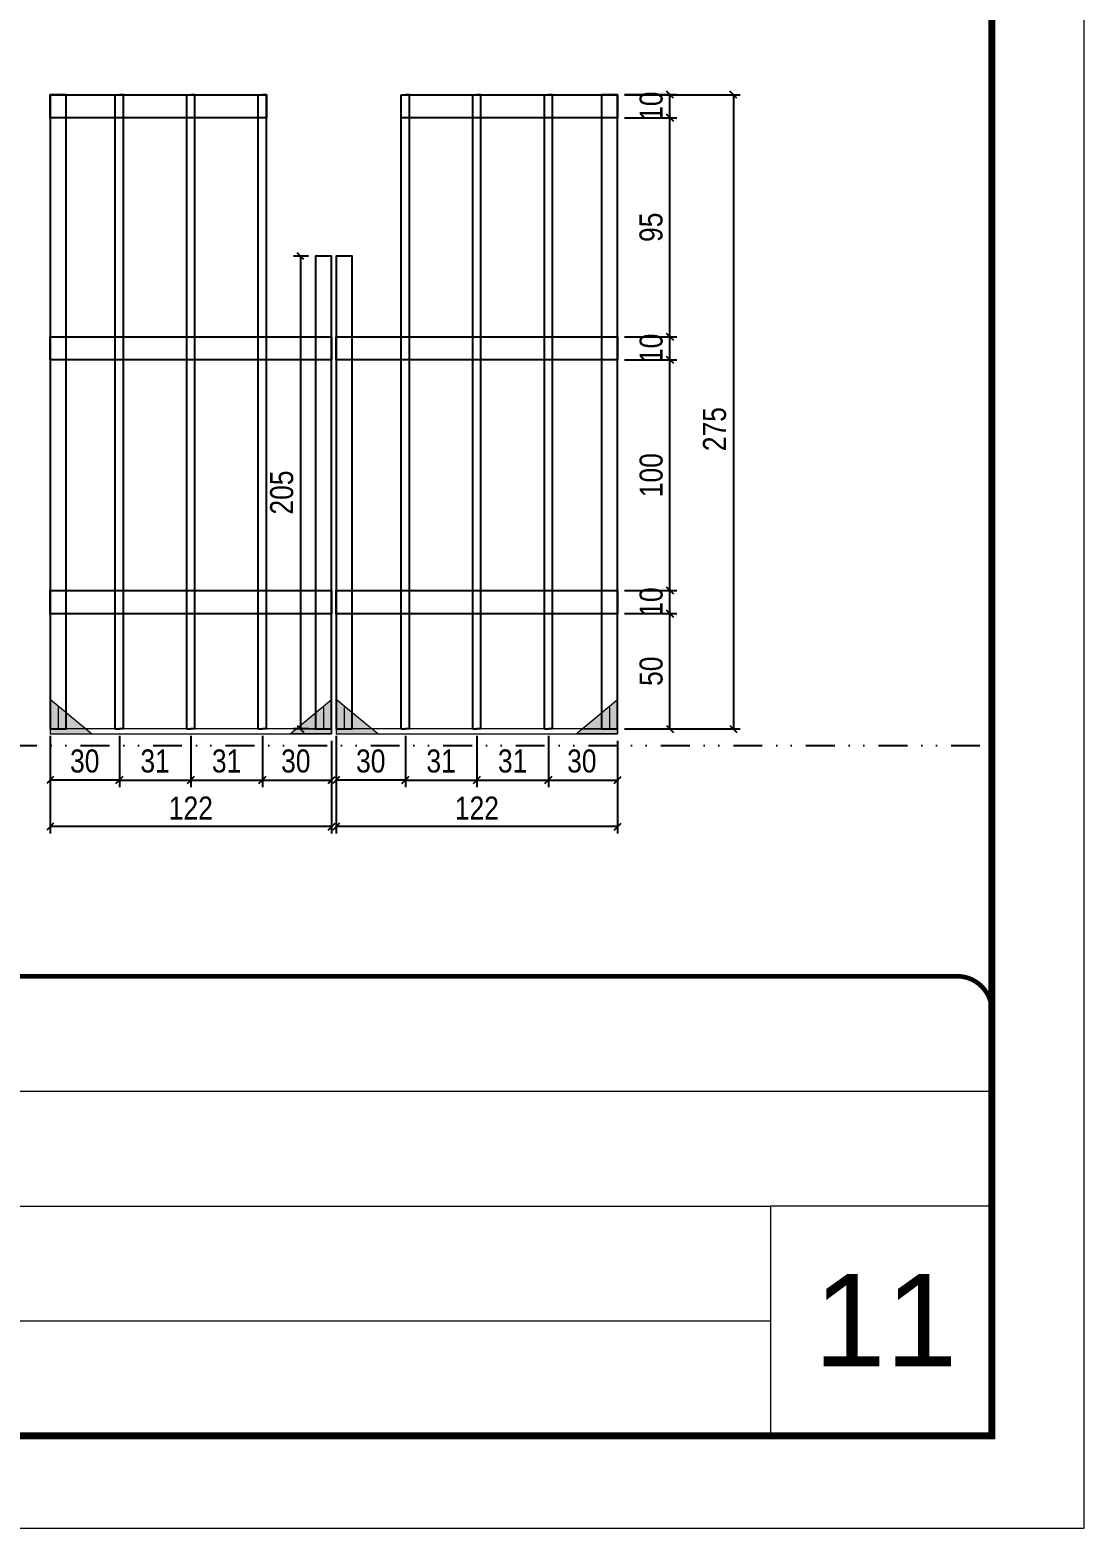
# Model space of a CAD drawing. Extents: x 14400 to 27878, y -21631 to 6985.
# Drawn here: x 18625 to 19082, y 3638 to 4287 of the extents above; entities that cross this region are included whole.
import ezdxf

# ---------------------------------------------------------------- set-up
doc = ezdxf.new("R2010")
doc.units = 0
for name, pattern in [('CONTINUO', [0]), ('DASHED', [0.75, 0.5, -0.25]), ('DIVIDE2', [0.625, 0.25, -0.125, 0, -0.125, 0, -0.125]), ('HIDDEN', [0.375, 0.25, -0.125])]:
    doc.linetypes.add(name, pattern=pattern)
for name, color, linetype, lineweight in [('CARIMBO', 255, 'Continuous', 9), ('Folhas', 255, 'Continuous', 9), ('Madeira', 126, 'Continuous', 18), ('Sarr 2.2x7', 40, 'Continuous', 9), ('SARRAFO DE PRESSAO', 251, 'DASHED', 9)]:
    doc.layers.add(name, color=color, linetype=linetype, lineweight=lineweight)
for name, color, linetype in [('COTA', 241, 'Continuous'), ('Nível', 160, 'Continuous'), ('SARR_2.2x10', 60, 'Continuous'), ('SARR_3.5x7', 81, 'Continuous'), ('SARR_7x7', 40, 'Continuous')]:
    doc.layers.add(name, color=color, linetype=linetype)
doc.styles.add('ARIAL', font='arial.ttf')
doc.styles.add('COTA TECNICA', font='techl___.ttf', dxfattribs={"height": 10})
doc.dimstyles.new('PAINEL', dxfattribs={"dimtxt": 10, "dimasz": 3, "dimexe": 3, "dimexo": 3, "dimgap": 3, "dimtad": 1, "dimdec": 1, "dimzin": 12, "dimdsep": 46, "dimtxsty": 'COTA TECNICA', "dimblk1": 'OBLIQUE', "dimblk2": 'OBLIQUE', "dimsah": 1, "dimcen": 0.9, "dimclrd": 4, "dimclre": 4, "dimclrt": 240, "dimadec": 1, "dimazin": 3, "dimtfac": 1, "dimtdec": 1, "dimtmove": 0, "dimatfit": 3, "dimfxl": 1, "dimtolj": 1, "dimtzin": 12, "dimarcsym": 0})

# ---------------------------------------------------------------- blocks, each defined once
blk = doc.blocks.new('9999999999')
at = {"color": 30, "linetype": 'CONTINUO'}
for p, q in [((98564.56, 34379.64), (99583.98, 34379.64)), ((98564.56, 34329.83), (99487.98, 34329.83)), ((99583.98, 34329.83), (99487.98, 34329.83)), ((99487.98, 34329.83), (99487.98, 34230.21)), ((98564.56, 34280.02), (99487.98, 34280.02))]:
    blk.add_line(p, q, dxfattribs=at)
at = {"color": 30, "linetype": 'CONTINUO', "const_width": 2}
blk.add_lwpolyline([(99583.98, 34230.21), (99583.98, 34414.45, 0.414214), (99568.98, 34429.45), (98228.98, 34429.45, 0.414214), (98213.98, 34414.45), (98213.98, 34245.21, 0.414214), (98228.98, 34230.21), (99583.98, 34230.21)], format="xyb", dxfattribs=at)
at = {"layer": 'Folhas'}
blk.add_lwpolyline([(98138.98, 34190.21), (99623.98, 34190.21), (99623.98, 35240.21), (98138.98, 35240.21)], close=True, dxfattribs=at)
at = {"layer": 'Folhas', "color": 30, "const_width": 3}
blk.add_lwpolyline([(98213.98, 34230.21), (99583.98, 34230.21), (99583.98, 35200.21), (98213.98, 35200.21)], close=True, dxfattribs=at)
blk = doc.blocks.new('_Oblique')
at = {"color": 0, "linetype": 'ByBlock', "lineweight": -2}
blk.add_line((-0.5, -0.5), (0.5, 0.5), dxfattribs=at)
blk = doc.blocks.new('*D6156')
at = {"layer": 'COTA', "color": 4, "lineweight": -2, "transparency": 16777216}
for p, q in [((18757.74, 3965.86), (18757.74, 3938.68)), ((18879.74, 3965.86), (18879.74, 3938.68)), ((18879.74, 3941.68), (18757.74, 3941.68))]:
    blk.add_line(p, q, dxfattribs=at)
at = {"layer": 'Defpoints', "color": 0, "transparency": 16777216}
for p in [(18757.74, 3968.86), (18879.74, 3968.86), (18757.74, 3941.68)]:
    blk.add_point(p, dxfattribs=at)
at = {"layer": 'COTA', "color": 4, "lineweight": -2, "transparency": 16777216, "xscale": 3, "yscale": 3, "zscale": 3, "rotation": 180}
blk.add_blockref('_Oblique', (18757.74, 3941.68), dxfattribs=at)
at = {"layer": 'COTA', "color": 4, "lineweight": -2, "transparency": 16777216, "xscale": 3, "yscale": 3, "zscale": 3}
blk.add_blockref('_Oblique', (18879.74, 3941.68), dxfattribs=at)
at = {"layer": 'COTA', "color": 240, "transparency": 16777216, "insert": (18818.74, 3949.74), "char_height": 10, "attachment_point": 5, "style": 'COTA TECNICA'}
blk.add_mtext('\\A1;122', dxfattribs=at)
blk = doc.blocks.new('*D6157')
at = {"layer": 'COTA', "color": 4, "lineweight": -2, "transparency": 16777216}
for p, q in [((18757.74, 3981.06), (18757.74, 3958.86)), ((18787.74, 3981.06), (18787.74, 3958.86)), ((18787.74, 3961.86), (18757.74, 3961.86))]:
    blk.add_line(p, q, dxfattribs=at)
at = {"layer": 'Defpoints', "color": 0, "transparency": 16777216}
for p in [(18757.74, 3984.06), (18787.74, 3984.06), (18757.74, 3961.86)]:
    blk.add_point(p, dxfattribs=at)
at = {"layer": 'COTA', "color": 4, "lineweight": -2, "transparency": 16777216, "xscale": 3, "yscale": 3, "zscale": 3, "rotation": 180}
blk.add_blockref('_Oblique', (18757.74, 3961.86), dxfattribs=at)
at = {"layer": 'COTA', "color": 4, "lineweight": -2, "transparency": 16777216, "xscale": 3, "yscale": 3, "zscale": 3}
blk.add_blockref('_Oblique', (18787.74, 3961.86), dxfattribs=at)
at = {"layer": 'COTA', "color": 240, "transparency": 16777216, "insert": (18772.74, 3970.08), "char_height": 10, "attachment_point": 5, "style": 'COTA TECNICA'}
blk.add_mtext('\\A1;30', dxfattribs=at)
blk = doc.blocks.new('*D6158')
at = {"layer": 'COTA', "color": 4, "lineweight": -2, "transparency": 16777216}
for p, q in [((18849.74, 3981.06), (18849.74, 3958.86)), ((18879.74, 3978.86), (18879.74, 3958.86)), ((18849.74, 3961.86), (18879.74, 3961.86))]:
    blk.add_line(p, q, dxfattribs=at)
at = {"layer": 'Defpoints', "color": 0, "transparency": 16777216}
for p in [(18849.74, 3984.06), (18879.74, 3981.86), (18879.74, 3961.86)]:
    blk.add_point(p, dxfattribs=at)
at = {"layer": 'COTA', "color": 4, "lineweight": -2, "transparency": 16777216, "xscale": 3, "yscale": 3, "zscale": 3, "rotation": 180}
blk.add_blockref('_Oblique', (18849.74, 3961.86), dxfattribs=at)
at = {"layer": 'COTA', "color": 4, "lineweight": -2, "transparency": 16777216, "xscale": 3, "yscale": 3, "zscale": 3}
blk.add_blockref('_Oblique', (18879.74, 3961.86), dxfattribs=at)
at = {"layer": 'COTA', "color": 240, "transparency": 16777216, "insert": (18864.24, 3970.08), "char_height": 10, "attachment_point": 5, "style": 'COTA TECNICA'}
blk.add_mtext('\\A1;30', dxfattribs=at)
blk = doc.blocks.new('*D6159')
at = {"layer": 'COTA', "color": 4, "lineweight": -2, "transparency": 16777216}
for p, q in [((18787.74, 3981.06), (18787.74, 3958.86)), ((18818.74, 3981.06), (18818.74, 3958.86)), ((18787.74, 3961.86), (18818.74, 3961.86))]:
    blk.add_line(p, q, dxfattribs=at)
at = {"layer": 'Defpoints', "color": 0, "transparency": 16777216}
for p in [(18787.74, 3984.06), (18818.74, 3984.06), (18818.74, 3961.86)]:
    blk.add_point(p, dxfattribs=at)
at = {"layer": 'COTA', "color": 4, "lineweight": -2, "transparency": 16777216, "xscale": 3, "yscale": 3, "zscale": 3, "rotation": 180}
blk.add_blockref('_Oblique', (18787.74, 3961.86), dxfattribs=at)
at = {"layer": 'COTA', "color": 4, "lineweight": -2, "transparency": 16777216, "xscale": 3, "yscale": 3, "zscale": 3}
blk.add_blockref('_Oblique', (18818.74, 3961.86), dxfattribs=at)
at = {"layer": 'COTA', "color": 240, "transparency": 16777216, "insert": (18803.24, 3970.08), "char_height": 10, "attachment_point": 5, "style": 'COTA TECNICA'}
blk.add_mtext('\\A1;31', dxfattribs=at)
blk = doc.blocks.new('*D6160')
at = {"layer": 'COTA', "color": 4, "lineweight": -2, "transparency": 16777216}
for p, q in [((18882.74, 4034.06), (18905.44, 4034.06)), ((18902.44, 3984.06), (18902.44, 4034.06)), ((18882.74, 3984.06), (18905.44, 3984.06))]:
    blk.add_line(p, q, dxfattribs=at)
at = {"layer": 'Defpoints', "color": 0, "transparency": 16777216}
for p in [(18879.74, 4034.06), (18902.44, 4034.06), (18879.74, 3984.06)]:
    blk.add_point(p, dxfattribs=at)
at = {"layer": 'COTA', "color": 4, "lineweight": -2, "transparency": 16777216, "xscale": 3, "yscale": 3, "zscale": 3}
for p, rotation in [((18902.44, 4034.06), 90), ((18902.44, 3984.06), 270)]:
    blk.add_blockref('_Oblique', p, dxfattribs=dict(at, rotation=rotation))
at = {"layer": 'COTA', "color": 240, "transparency": 16777216, "insert": (18894.33, 4009.06), "char_height": 10, "attachment_point": 5, "rotation": 90, "style": 'COTA TECNICA'}
blk.add_mtext('\\A1;50', dxfattribs=at)
blk = doc.blocks.new('*D6161')
at = {"layer": 'COTA', "color": 4, "lineweight": -2, "transparency": 16777216}
for p, q in [((18818.74, 3981.06), (18818.74, 3958.86)), ((18849.74, 3981.06), (18849.74, 3958.86)), ((18818.74, 3961.86), (18849.74, 3961.86))]:
    blk.add_line(p, q, dxfattribs=at)
at = {"layer": 'Defpoints', "color": 0, "transparency": 16777216}
for p in [(18818.74, 3984.06), (18849.74, 3984.06), (18849.74, 3961.86)]:
    blk.add_point(p, dxfattribs=at)
at = {"layer": 'COTA', "color": 4, "lineweight": -2, "transparency": 16777216, "xscale": 3, "yscale": 3, "zscale": 3, "rotation": 180}
blk.add_blockref('_Oblique', (18818.74, 3961.86), dxfattribs=at)
at = {"layer": 'COTA', "color": 4, "lineweight": -2, "transparency": 16777216, "xscale": 3, "yscale": 3, "zscale": 3}
blk.add_blockref('_Oblique', (18849.74, 3961.86), dxfattribs=at)
at = {"layer": 'COTA', "color": 240, "transparency": 16777216, "insert": (18834.24, 3970.08), "char_height": 10, "attachment_point": 5, "style": 'COTA TECNICA'}
blk.add_mtext('\\A1;31', dxfattribs=at)
blk = doc.blocks.new('*D6162')
at = {"layer": 'COTA', "color": 4, "lineweight": -2, "transparency": 16777216}
for p, q in [((18882.74, 4044.06), (18905.44, 4044.06)), ((18902.44, 4034.06), (18902.44, 4044.06)), ((18882.74, 4034.06), (18905.44, 4034.06))]:
    blk.add_line(p, q, dxfattribs=at)
at = {"layer": 'Defpoints', "color": 0, "transparency": 16777216}
for p in [(18879.74, 4044.06), (18902.44, 4044.06), (18879.74, 4034.06)]:
    blk.add_point(p, dxfattribs=at)
at = {"layer": 'COTA', "color": 4, "lineweight": -2, "transparency": 16777216, "xscale": 3, "yscale": 3, "zscale": 3}
for p, rotation in [((18902.44, 4044.06), 90), ((18902.44, 4034.06), 270)]:
    blk.add_blockref('_Oblique', p, dxfattribs=dict(at, rotation=rotation))
at = {"layer": 'COTA', "color": 240, "transparency": 16777216, "insert": (18894.34, 4039.06), "char_height": 10, "attachment_point": 5, "rotation": 90, "style": 'COTA TECNICA'}
blk.add_mtext('\\A1;10', dxfattribs=at)
blk = doc.blocks.new('*D6163')
at = {"layer": 'COTA', "color": 4, "lineweight": -2, "transparency": 16777216}
for p, q in [((18882.74, 4144.06), (18905.44, 4144.06)), ((18902.44, 4044.06), (18902.44, 4144.06)), ((18882.74, 4044.06), (18905.44, 4044.06))]:
    blk.add_line(p, q, dxfattribs=at)
at = {"layer": 'Defpoints', "color": 0, "transparency": 16777216}
for p in [(18879.74, 4144.06), (18902.44, 4144.06), (18879.74, 4044.06)]:
    blk.add_point(p, dxfattribs=at)
at = {"layer": 'COTA', "color": 4, "lineweight": -2, "transparency": 16777216, "xscale": 3, "yscale": 3, "zscale": 3}
for p, rotation in [((18902.44, 4144.06), 90), ((18902.44, 4044.06), 270)]:
    blk.add_blockref('_Oblique', p, dxfattribs=dict(at, rotation=rotation))
at = {"layer": 'COTA', "color": 240, "transparency": 16777216, "insert": (18894.34, 4094.06), "char_height": 10, "attachment_point": 5, "rotation": 90, "style": 'COTA TECNICA'}
blk.add_mtext('\\A1;100', dxfattribs=at)
blk = doc.blocks.new('*D6164')
at = {"layer": 'COTA', "color": 4, "lineweight": -2, "transparency": 16777216}
for p, q in [((18882.74, 4154.06), (18905.44, 4154.06)), ((18902.44, 4144.06), (18902.44, 4154.06)), ((18882.74, 4144.06), (18905.44, 4144.06))]:
    blk.add_line(p, q, dxfattribs=at)
at = {"layer": 'Defpoints', "color": 0, "transparency": 16777216}
for p in [(18879.74, 4154.06), (18902.44, 4154.06), (18879.74, 4144.06)]:
    blk.add_point(p, dxfattribs=at)
at = {"layer": 'COTA', "color": 4, "lineweight": -2, "transparency": 16777216, "xscale": 3, "yscale": 3, "zscale": 3}
for p, rotation in [((18902.44, 4154.06), 90), ((18902.44, 4144.06), 270)]:
    blk.add_blockref('_Oblique', p, dxfattribs=dict(at, rotation=rotation))
at = {"layer": 'COTA', "color": 240, "transparency": 16777216, "insert": (18894.34, 4149.06), "char_height": 10, "attachment_point": 5, "rotation": 90, "style": 'COTA TECNICA'}
blk.add_mtext('\\A1;10', dxfattribs=at)
blk = doc.blocks.new('*D6165')
at = {"layer": 'COTA', "color": 4, "lineweight": -2, "transparency": 16777216}
for p, q in [((18882.74, 4249.02), (18905.44, 4249.02)), ((18902.44, 4154.06), (18902.44, 4249.02)), ((18882.74, 4154.06), (18905.44, 4154.06))]:
    blk.add_line(p, q, dxfattribs=at)
at = {"layer": 'Defpoints', "color": 0, "transparency": 16777216}
for p in [(18879.74, 4249.02), (18902.44, 4249.02), (18879.74, 4154.06)]:
    blk.add_point(p, dxfattribs=at)
at = {"layer": 'COTA', "color": 4, "lineweight": -2, "transparency": 16777216, "xscale": 3, "yscale": 3, "zscale": 3}
for p, rotation in [((18902.44, 4249.02), 90), ((18902.44, 4154.06), 270)]:
    blk.add_blockref('_Oblique', p, dxfattribs=dict(at, rotation=rotation))
at = {"layer": 'COTA', "color": 240, "transparency": 16777216, "insert": (18894.3, 4201.54), "char_height": 10, "attachment_point": 5, "rotation": 90, "style": 'COTA TECNICA'}
blk.add_mtext('\\A1;95', dxfattribs=at)
blk = doc.blocks.new('*D6166')
at = {"layer": 'COTA', "color": 4, "lineweight": -2, "transparency": 16777216}
for p, q in [((18882.74, 4259.06), (18905.44, 4259.06)), ((18902.44, 4249.06), (18902.44, 4259.06)), ((18882.74, 4249.06), (18905.44, 4249.06))]:
    blk.add_line(p, q, dxfattribs=at)
at = {"layer": 'Defpoints', "color": 0, "transparency": 16777216}
for p in [(18879.74, 4259.06), (18902.44, 4259.06), (18879.74, 4249.06)]:
    blk.add_point(p, dxfattribs=at)
at = {"layer": 'COTA', "color": 4, "lineweight": -2, "transparency": 16777216, "xscale": 3, "yscale": 3, "zscale": 3}
for p, rotation in [((18902.44, 4259.06), 90), ((18902.44, 4249.06), 270)]:
    blk.add_blockref('_Oblique', p, dxfattribs=dict(at, rotation=rotation))
at = {"layer": 'COTA', "color": 240, "transparency": 16777216, "insert": (18894.34, 4254.06), "char_height": 10, "attachment_point": 5, "rotation": 90, "style": 'COTA TECNICA'}
blk.add_mtext('\\A1;10', dxfattribs=at)
blk = doc.blocks.new('*D6167')
at = {"layer": 'COTA', "color": 4, "lineweight": -2, "transparency": 16777216}
for p, q in [((18882.74, 4259.02), (18932.94, 4259.02)), ((18929.94, 4259.02), (18929.94, 3984.06)), ((18882.74, 3984.06), (18932.94, 3984.06))]:
    blk.add_line(p, q, dxfattribs=at)
at = {"layer": 'Defpoints', "color": 0, "transparency": 16777216}
for p in [(18879.74, 4259.02), (18879.74, 3984.06), (18929.94, 3984.06)]:
    blk.add_point(p, dxfattribs=at)
at = {"layer": 'COTA', "color": 4, "lineweight": -2, "transparency": 16777216, "xscale": 3, "yscale": 3, "zscale": 3}
for p, rotation in [((18929.94, 4259.02), 90), ((18929.94, 3984.06), 270)]:
    blk.add_blockref('_Oblique', p, dxfattribs=dict(at, rotation=rotation))
at = {"layer": 'COTA', "color": 240, "transparency": 16777216, "insert": (18921.83, 4114.02), "char_height": 10, "attachment_point": 5, "rotation": 90, "style": 'COTA TECNICA'}
blk.add_mtext('\\A1;275', dxfattribs=at)
blk = doc.blocks.new('*D6168')
at = {"layer": 'COTA', "color": 4, "lineweight": -2, "transparency": 16777216}
for p, q in [((18633.74, 3965.86), (18633.74, 3938.68)), ((18755.74, 3965.86), (18755.74, 3938.68)), ((18755.74, 3941.68), (18633.74, 3941.68))]:
    blk.add_line(p, q, dxfattribs=at)
at = {"layer": 'Defpoints', "color": 0, "transparency": 16777216}
for p in [(18633.74, 3968.86), (18755.74, 3968.86), (18633.74, 3941.68)]:
    blk.add_point(p, dxfattribs=at)
at = {"layer": 'COTA', "color": 4, "lineweight": -2, "transparency": 16777216, "xscale": 3, "yscale": 3, "zscale": 3, "rotation": 180}
blk.add_blockref('_Oblique', (18633.74, 3941.68), dxfattribs=at)
at = {"layer": 'COTA', "color": 4, "lineweight": -2, "transparency": 16777216, "xscale": 3, "yscale": 3, "zscale": 3}
blk.add_blockref('_Oblique', (18755.74, 3941.68), dxfattribs=at)
at = {"layer": 'COTA', "color": 240, "transparency": 16777216, "insert": (18694.74, 3949.74), "char_height": 10, "attachment_point": 5, "style": 'COTA TECNICA'}
blk.add_mtext('\\A1;122', dxfattribs=at)
blk = doc.blocks.new('*D6169')
at = {"layer": 'COTA', "color": 4, "lineweight": -2, "transparency": 16777216}
for p, q in [((18633.74, 3981.06), (18633.74, 3958.86)), ((18663.74, 3981.06), (18663.74, 3958.86)), ((18663.74, 3961.86), (18633.74, 3961.86))]:
    blk.add_line(p, q, dxfattribs=at)
at = {"layer": 'Defpoints', "color": 0, "transparency": 16777216}
for p in [(18633.74, 3984.06), (18663.74, 3984.06), (18633.74, 3961.86)]:
    blk.add_point(p, dxfattribs=at)
at = {"layer": 'COTA', "color": 4, "lineweight": -2, "transparency": 16777216, "xscale": 3, "yscale": 3, "zscale": 3, "rotation": 180}
blk.add_blockref('_Oblique', (18633.74, 3961.86), dxfattribs=at)
at = {"layer": 'COTA', "color": 4, "lineweight": -2, "transparency": 16777216, "xscale": 3, "yscale": 3, "zscale": 3}
blk.add_blockref('_Oblique', (18663.74, 3961.86), dxfattribs=at)
at = {"layer": 'COTA', "color": 240, "transparency": 16777216, "insert": (18648.74, 3970.08), "char_height": 10, "attachment_point": 5, "style": 'COTA TECNICA'}
blk.add_mtext('\\A1;30', dxfattribs=at)
blk = doc.blocks.new('*D6170')
at = {"layer": 'COTA', "color": 4, "lineweight": -2, "transparency": 16777216}
for p, q in [((18725.74, 3981.06), (18725.74, 3958.86)), ((18755.74, 3978.86), (18755.74, 3958.86)), ((18725.74, 3961.86), (18755.74, 3961.86))]:
    blk.add_line(p, q, dxfattribs=at)
at = {"layer": 'Defpoints', "color": 0, "transparency": 16777216}
for p in [(18725.74, 3984.06), (18755.74, 3981.86), (18755.74, 3961.86)]:
    blk.add_point(p, dxfattribs=at)
at = {"layer": 'COTA', "color": 4, "lineweight": -2, "transparency": 16777216, "xscale": 3, "yscale": 3, "zscale": 3, "rotation": 180}
blk.add_blockref('_Oblique', (18725.74, 3961.86), dxfattribs=at)
at = {"layer": 'COTA', "color": 4, "lineweight": -2, "transparency": 16777216, "xscale": 3, "yscale": 3, "zscale": 3}
blk.add_blockref('_Oblique', (18755.74, 3961.86), dxfattribs=at)
at = {"layer": 'COTA', "color": 240, "transparency": 16777216, "insert": (18740.24, 3970.08), "char_height": 10, "attachment_point": 5, "style": 'COTA TECNICA'}
blk.add_mtext('\\A1;30', dxfattribs=at)
blk = doc.blocks.new('*D6171')
at = {"layer": 'COTA', "color": 4, "lineweight": -2, "transparency": 16777216}
for p, q in [((18663.74, 3981.06), (18663.74, 3958.86)), ((18694.74, 3981.06), (18694.74, 3958.86)), ((18663.74, 3961.86), (18694.74, 3961.86))]:
    blk.add_line(p, q, dxfattribs=at)
at = {"layer": 'Defpoints', "color": 0, "transparency": 16777216}
for p in [(18663.74, 3984.06), (18694.74, 3984.06), (18694.74, 3961.86)]:
    blk.add_point(p, dxfattribs=at)
at = {"layer": 'COTA', "color": 4, "lineweight": -2, "transparency": 16777216, "xscale": 3, "yscale": 3, "zscale": 3, "rotation": 180}
blk.add_blockref('_Oblique', (18663.74, 3961.86), dxfattribs=at)
at = {"layer": 'COTA', "color": 4, "lineweight": -2, "transparency": 16777216, "xscale": 3, "yscale": 3, "zscale": 3}
blk.add_blockref('_Oblique', (18694.74, 3961.86), dxfattribs=at)
at = {"layer": 'COTA', "color": 240, "transparency": 16777216, "insert": (18679.24, 3970.08), "char_height": 10, "attachment_point": 5, "style": 'COTA TECNICA'}
blk.add_mtext('\\A1;31', dxfattribs=at)
blk = doc.blocks.new('*D6172')
at = {"layer": 'COTA', "color": 4, "lineweight": -2, "transparency": 16777216}
for p, q in [((18694.74, 3981.06), (18694.74, 3958.86)), ((18725.74, 3981.06), (18725.74, 3958.86)), ((18694.74, 3961.86), (18725.74, 3961.86))]:
    blk.add_line(p, q, dxfattribs=at)
at = {"layer": 'Defpoints', "color": 0, "transparency": 16777216}
for p in [(18694.74, 3984.06), (18725.74, 3984.06), (18725.74, 3961.86)]:
    blk.add_point(p, dxfattribs=at)
at = {"layer": 'COTA', "color": 4, "lineweight": -2, "transparency": 16777216, "xscale": 3, "yscale": 3, "zscale": 3, "rotation": 180}
blk.add_blockref('_Oblique', (18694.74, 3961.86), dxfattribs=at)
at = {"layer": 'COTA', "color": 4, "lineweight": -2, "transparency": 16777216, "xscale": 3, "yscale": 3, "zscale": 3}
blk.add_blockref('_Oblique', (18725.74, 3961.86), dxfattribs=at)
at = {"layer": 'COTA', "color": 240, "transparency": 16777216, "insert": (18710.24, 3970.08), "char_height": 10, "attachment_point": 5, "style": 'COTA TECNICA'}
blk.add_mtext('\\A1;31', dxfattribs=at)
blk = doc.blocks.new('*D7464')
at = {"layer": 'COTA', "color": 4, "lineweight": -2, "transparency": 16777216}
for p, q in [((18745.74, 4189.02), (18739.28, 4189.02)), ((18742.28, 4189.02), (18742.28, 3984.06)), ((18745.74, 3984.06), (18739.28, 3984.06))]:
    blk.add_line(p, q, dxfattribs=at)
at = {"layer": 'Defpoints', "color": 0, "transparency": 16777216}
for p in [(18748.74, 4189.02), (18742.28, 3984.06), (18748.74, 3984.06)]:
    blk.add_point(p, dxfattribs=at)
at = {"layer": 'COTA', "color": 4, "lineweight": -2, "transparency": 16777216, "xscale": 3, "yscale": 3, "zscale": 3}
for p, rotation in [((18742.28, 4189.02), 90), ((18742.28, 3984.06), 270)]:
    blk.add_blockref('_Oblique', p, dxfattribs=dict(at, rotation=rotation))
at = {"layer": 'COTA', "color": 240, "transparency": 16777216, "insert": (18734.17, 4086.54), "char_height": 10, "attachment_point": 5, "rotation": 90, "style": 'COTA TECNICA'}
blk.add_mtext('\\A1;205', dxfattribs=at)

msp = doc.modelspace()

# ---------------------------------------------------------------- hatches: boundary and pattern name
at = {"layer": 'Madeira'}
h = msp.add_hatch(color=252, dxfattribs=at)
h.dxf.hatch_style = 2
h.paths.add_polyline_path([(18633.74, 3996.86), (18633.74, 3981.86), (18651.74, 3981.86)])
h = msp.add_hatch(color=252, dxfattribs=at)
h.dxf.hatch_style = 2
h.paths.add_polyline_path([(18755.74, 3996.86), (18755.74, 3981.86), (18737.74, 3981.86)])
h = msp.add_hatch(color=252, dxfattribs=at)
h.dxf.hatch_style = 2
h.paths.add_polyline_path([(18757.74, 3996.86), (18757.74, 3981.86), (18775.74, 3981.86)])
h = msp.add_hatch(color=252, dxfattribs=at)
h.dxf.hatch_style = 2
h.paths.add_polyline_path([(18879.74, 3996.86), (18879.74, 3981.86), (18861.74, 3981.86)])

# ---------------------------------------------------------------- linework, layer by layer
at = {"layer": 'Madeira', "color": 1, "linetype": 'HIDDEN'}
for p, q in [((18637.24, 3993.36), (18637.24, 3984.06)), ((18637.24, 3993.36), (18637.24, 3984.06)), ((18640.74, 3989.86), (18640.74, 3984.06)), ((18752.24, 3993.36), (18752.24, 3984.06)), ((18752.24, 3993.36), (18752.24, 3984.06)), ((18761.24, 3993.36), (18761.24, 3984.06)), ((18761.24, 3993.36), (18761.24, 3984.06)), ((18764.74, 3989.86), (18764.74, 3984.06)), ((18876.24, 3993.36), (18876.24, 3984.06)), ((18876.24, 3993.36), (18876.24, 3984.06)), ((18643.58, 3984.06), (18633.74, 3984.06)), ((18643.58, 3984.06), (18633.74, 3984.06)), ((18649.54, 3984.06), (18633.74, 3984.06)), ((18739.94, 3984.06), (18755.74, 3984.06)), ((18745.91, 3984.06), (18755.74, 3984.06)), ((18745.91, 3984.06), (18755.74, 3984.06)), ((18767.58, 3984.06), (18757.74, 3984.06)), ((18767.58, 3984.06), (18757.74, 3984.06)), ((18773.54, 3984.06), (18757.74, 3984.06)), ((18863.94, 3984.06), (18879.74, 3984.06)), ((18869.91, 3984.06), (18879.74, 3984.06)), ((18869.91, 3984.06), (18879.74, 3984.06))]:
    msp.add_line(p, q, dxfattribs=at)
at = {"layer": 'Madeira'}
for p, q in [((18633.74, 3984.06), (18633.74, 3981.86)), ((18633.74, 3984.06), (18633.74, 3981.86)), ((18633.74, 3984.06), (18633.74, 3981.86)), ((18757.74, 3984.06), (18757.74, 3981.86)), ((18757.74, 3984.06), (18757.74, 3981.86)), ((18757.74, 3984.06), (18757.74, 3981.86))]:
    msp.add_line(p, q, dxfattribs=at)
at = {"layer": 'Madeira', "color": 0}
for points in [[(18633.74, 3996.86), (18633.74, 3981.86), (18651.74, 3981.86), (18633.74, 3996.86)], [(18755.74, 3996.86), (18755.74, 3981.86), (18737.74, 3981.86), (18755.74, 3996.86)], [(18757.74, 3996.86), (18757.74, 3981.86), (18775.74, 3981.86), (18757.74, 3996.86)], [(18879.74, 3996.86), (18879.74, 3981.86), (18861.74, 3981.86), (18879.74, 3996.86)]]:
    msp.add_lwpolyline(points, dxfattribs=at)
at = {"layer": 'Nível', "color": 4, "linetype": 'DIVIDE2', "ltscale": 50}
msp.add_line((17671.97, 3976.86), (19041.97, 3976.86), dxfattribs=at)
at = {"layer": 'Sarr 2.2x7'}
for points in [[(18755.74, 3984.06), (18633.74, 3984.06), (18633.74, 3981.86), (18755.74, 3981.86)], [(18879.74, 3984.06), (18757.74, 3984.06), (18757.74, 3981.86), (18879.74, 3981.86)]]:
    msp.add_lwpolyline(points, close=True, dxfattribs=at)
at = {"layer": 'SARR_2.2x10'}
for points in [[(18633.74, 4259.02), (18727.49, 4259.02), (18727.49, 4249.02), (18633.74, 4249.02)], [(18785.99, 4259.02), (18879.75, 4259.02), (18879.75, 4249.02), (18785.99, 4249.02)], [(18633.74, 4154.02), (18755.74, 4154.02), (18755.74, 4144.02), (18633.74, 4144.02)], [(18757.74, 4154.02), (18879.74, 4154.02), (18879.74, 4144.02), (18757.74, 4144.02)], [(18633.74, 4044.02), (18755.74, 4044.02), (18755.74, 4034.02), (18633.74, 4034.02)], [(18757.74, 4044.02), (18879.74, 4044.02), (18879.74, 4034.02), (18757.74, 4034.02)]]:
    msp.add_lwpolyline(points, close=True, dxfattribs=at)
at = {"layer": 'SARR_3.5x7'}
for p, q in [((18661.99, 3984.06), (18661.99, 4259.02)), ((18661.99, 4259.02), (18663.74, 4259.02)), ((18665.49, 4259.02), (18663.74, 4259.02)), ((18665.49, 3984.06), (18665.49, 4259.02)), ((18692.99, 3984.06), (18692.99, 4259.02)), ((18692.99, 4259.02), (18694.74, 4259.02)), ((18696.49, 4259.02), (18694.74, 4259.02)), ((18696.49, 3984.06), (18696.49, 4259.02)), ((18723.99, 3984.06), (18723.99, 4259.02)), ((18723.99, 4259.02), (18725.74, 4259.02)), ((18727.49, 4259.02), (18725.74, 4259.02)), ((18727.49, 3984.06), (18727.49, 4259.02)), ((18785.99, 3984.06), (18785.99, 4259.02)), ((18785.99, 4259.02), (18787.74, 4259.02)), ((18789.49, 4259.02), (18787.74, 4259.02)), ((18789.49, 3984.06), (18789.49, 4259.02)), ((18816.99, 3984.06), (18816.99, 4259.02)), ((18816.99, 4259.02), (18818.74, 4259.02)), ((18820.49, 4259.02), (18818.74, 4259.02)), ((18820.49, 3984.06), (18820.49, 4259.02)), ((18847.99, 3984.06), (18847.99, 4259.02)), ((18847.99, 4259.02), (18849.74, 4259.02)), ((18851.49, 4259.02), (18849.74, 4259.02)), ((18851.49, 3984.06), (18851.49, 4259.02)), ((18661.99, 3984.06), (18663.74, 3984.06)), ((18665.49, 3984.06), (18663.74, 3984.06)), ((18692.99, 3984.06), (18694.74, 3984.06)), ((18696.49, 3984.06), (18694.74, 3984.06)), ((18723.99, 3984.06), (18725.74, 3984.06)), ((18727.49, 3984.06), (18725.74, 3984.06)), ((18785.99, 3984.06), (18787.74, 3984.06)), ((18789.49, 3984.06), (18787.74, 3984.06)), ((18816.99, 3984.06), (18818.74, 3984.06)), ((18820.49, 3984.06), (18818.74, 3984.06)), ((18847.99, 3984.06), (18849.74, 3984.06)), ((18851.49, 3984.06), (18849.74, 3984.06))]:
    msp.add_line(p, q, dxfattribs=at)
at = {"layer": 'SARR_7x7'}
for points in [[(18633.74, 3984.06), (18640.74, 3984.06), (18640.74, 4259.02), (18633.74, 4259.02)], [(18872.74, 3984.06), (18879.74, 3984.06), (18879.74, 4259.02), (18872.74, 4259.02)], [(18748.74, 3984.06), (18755.74, 3984.06), (18755.74, 4189.02), (18748.74, 4189.02)], [(18757.74, 3984.06), (18764.74, 3984.06), (18764.74, 4189.02), (18757.74, 4189.02)]]:
    msp.add_lwpolyline(points, close=True, dxfattribs=at)

# ---------------------------------------------------------------- block references
at = {"layer": 'SARRAFO DE PRESSAO', "color": 6, "linetype": 'ByBlock'}
msp.add_blockref('9999999999', (-80542.01, -30552.63), dxfattribs=at)

# ---------------------------------------------------------------- texts
at = {"layer": 'CARIMBO', "style": 'ARIAL'}
msp.add_text('11', height=40, dxfattribs=at).set_placement((18964.83, 3707.72))

# ---------------------------------------------------------------- dimensions: what is measured, and where the dimension line sits
at = {"layer": 'COTA'}
for base, p1, p2, picture, middle in [((18902.44, 4259.06), (18879.74, 4249.06), (18879.74, 4259.06), '*D6166', (18902.44, 4254.06)), ((18929.94, 3984.06), (18879.74, 4259.02), (18879.74, 3984.06), '*D6167', (18929.94, 4114.02)), ((18902.44, 4154.06), (18879.74, 4144.06), (18879.74, 4154.06), '*D6164', (18902.44, 4149.06)), ((18902.44, 4044.06), (18879.74, 4034.06), (18879.74, 4044.06), '*D6162', (18902.44, 4039.06))]:
    dim = msp.add_linear_dim(base=base, p1=p1, p2=p2, angle=90, dimstyle='PAINEL', override={"dimtmove": 1}, dxfattribs=at)
    dim.commit()
    dim.dimension.update_dxf_attribs({"geometry": picture, "text_midpoint": middle, "dimtype": 160})
for base, p1, p2, angle, picture, middle in [((18902.44, 4249.02), (18879.74, 4154.06), (18879.74, 4249.02), 90, '*D6165', (18894.3, 4201.54)), ((18902.44, 4144.06), (18879.74, 4044.06), (18879.74, 4144.06), 90, '*D6163', (18894.34, 4094.06)), ((18902.44, 4034.06), (18879.74, 3984.06), (18879.74, 4034.06), 90, '*D6160', (18894.33, 4009.06)), ((18633.74, 3961.86), (18663.74, 3984.06), (18633.74, 3984.06), 180, '*D6169', (18648.74, 3970.08)), ((18757.74, 3961.86), (18787.74, 3984.06), (18757.74, 3984.06), 180, '*D6157', (18772.74, 3970.08)), ((18633.74, 3941.68), (18755.74, 3968.86), (18633.74, 3968.86), 180, '*D6168', (18694.74, 3949.74)), ((18757.74, 3941.68), (18879.74, 3968.86), (18757.74, 3968.86), 180, '*D6156', (18818.74, 3949.74))]:
    dim = msp.add_linear_dim(base=base, p1=p1, p2=p2, angle=angle, dimstyle='PAINEL', override={"dimtmove": 1}, dxfattribs=at)
    dim.commit()
    dim.dimension.update_dxf_attribs({"geometry": picture, "text_midpoint": middle})
dim = msp.add_linear_dim(base=(18742.28, 3984.06), p1=(18748.74, 4189.02), p2=(18748.74, 3984.06), angle=90, dimstyle='PAINEL', dxfattribs=at)
dim.commit()
dim.dimension.update_dxf_attribs({"geometry": '*D7464', "text_midpoint": (18734.17, 4086.54)})
for base, p1, p2, picture, middle in [((18694.74, 3961.86), (18663.74, 3984.06), (18694.74, 3984.06), '*D6171', (18679.24, 3970.08)), ((18725.74, 3961.86), (18694.74, 3984.06), (18725.74, 3984.06), '*D6172', (18710.24, 3970.08)), ((18818.74, 3961.86), (18787.74, 3984.06), (18818.74, 3984.06), '*D6159', (18803.24, 3970.08)), ((18849.74, 3961.86), (18818.74, 3984.06), (18849.74, 3984.06), '*D6161', (18834.24, 3970.08))]:
    dim = msp.add_linear_dim(base=base, p1=p1, p2=p2, dimstyle='PAINEL', override={"dimtmove": 1}, dxfattribs=at)
    dim.commit()
    dim.dimension.update_dxf_attribs({"geometry": picture, "text_midpoint": middle})
for base, p1, p2, picture, middle in [((18755.74, 3961.86), (18725.74, 3984.06), (18755.74, 3981.86), '*D6170', (18740.24, 3961.86)), ((18879.74, 3961.86), (18849.74, 3984.06), (18879.74, 3981.86), '*D6158', (18864.24, 3961.86))]:
    dim = msp.add_linear_dim(base=base, p1=p1, p2=p2, dimstyle='PAINEL', override={"dimtmove": 1}, dxfattribs=at)
    dim.commit()
    dim.dimension.update_dxf_attribs({"geometry": picture, "text_midpoint": middle, "dimtype": 160})

doc.saveas('drawing.dxf')
